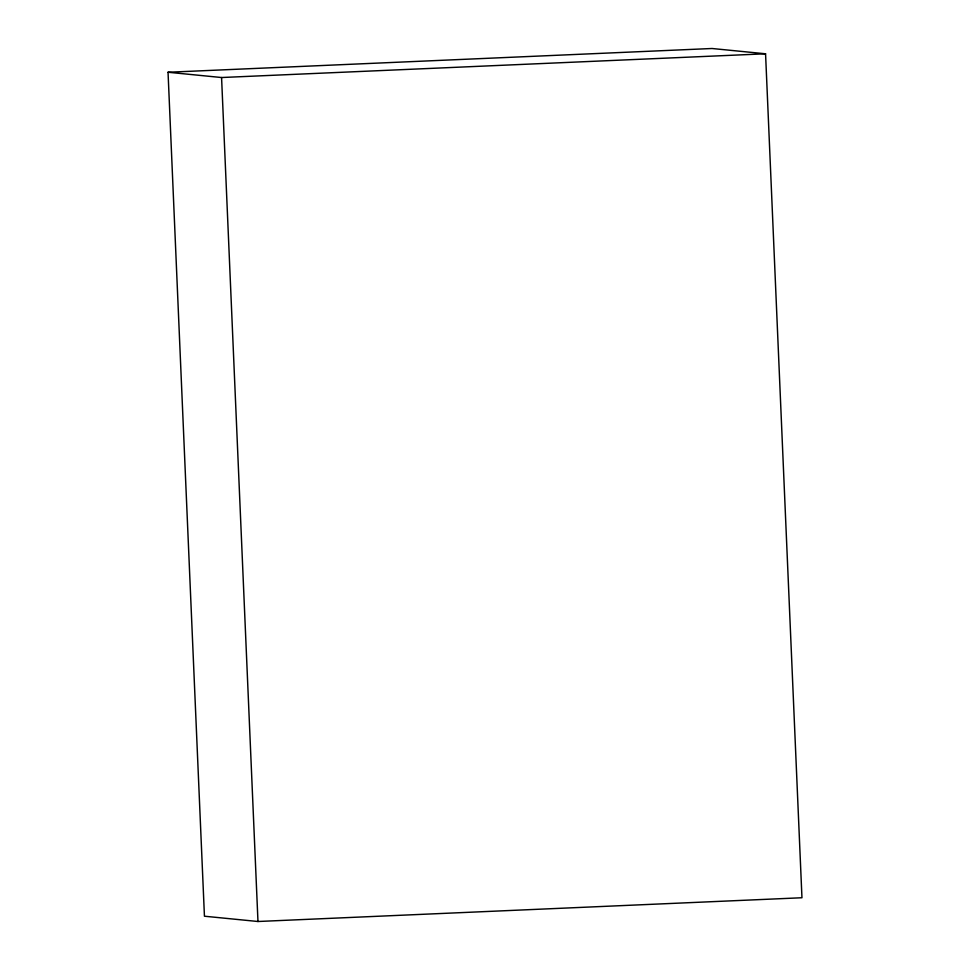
<?xml version="1.0" encoding="UTF-8"?>
<svg xmlns="http://www.w3.org/2000/svg" width="970" height="970" viewBox="0 0 970 970"><rect width="100%" height="100%" fill="white"/><g stroke="black" fill="none" stroke-linecap="round" stroke-linejoin="round"><path stroke-width="1.45" d="M168.04 72.253L712.029 48.5L765.56 53.786L801.96 897.747L257.971 921.5L204.44 916.213L168.04 72.253L221.572 77.527L765.56 53.786M221.572 77.527L257.971 921.5"/></g></svg>
